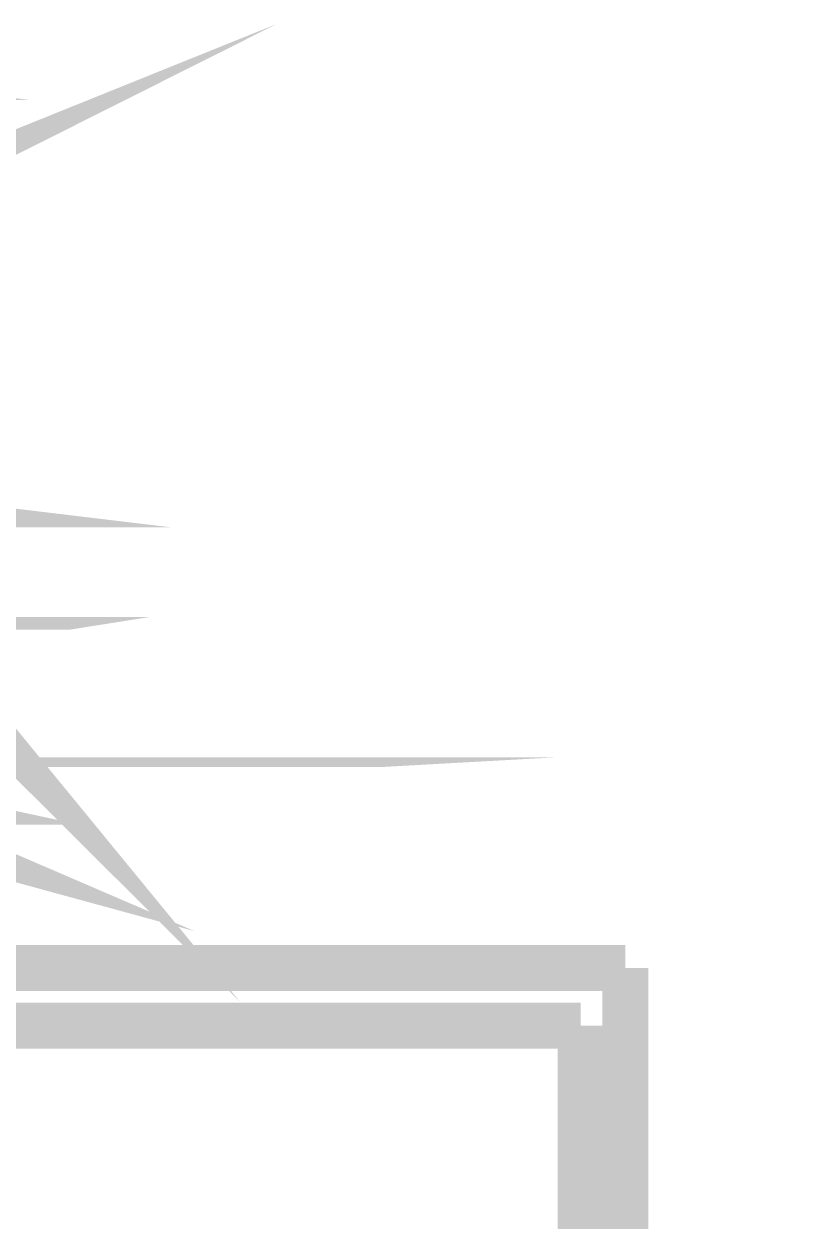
# Model space of a CAD drawing. Header units: inches. Extents: x -524 to 1067, y -71 to 1110.
# Drawn here: x 735.9 to 751.61, y 118.77 to 142.91 of the extents above; entities that cross this region are included whole.
import ezdxf

# ---------------------------------------------------------------- set-up
doc = ezdxf.new("R2010")
doc.units = ezdxf.units.IN
doc.header["$MEASUREMENT"] = 0
doc.layers.add('P', color=7, linetype='Continuous')

msp = doc.modelspace()

# ---------------------------------------------------------------- linework, layer by layer
at = {"layer": 'P'}
for points, const_width in [([(727.1638665657513, 136.6164998562803), (728.0653765240652, 137.0690797543812), (727.4230050557928, 136.8099412643396)], 1.160648448355721), ([(726.0032181173954, 142.1533039322414), (727.4230050557928, 141.9598625241821), (726.0032181173954, 141.9598625241821), (726.0032181173954, 142.1533039322414)], 1.160648448355721), ([(731.3465807852974, 133.141854186989), (732.5072292336529, 131.7257170864793), (731.5400221933567, 132.6892742888879)], 1.160648448355721), ([(726.0032181173954, 133.3352955950482), (723.430082406418, 133.3352955950482), (726.0032181173954, 133.141854186989)], 1.15699861046781), ([(730.6385122350425, 133.3352955950482), (729.2223751345332, 133.3352955950482), (730.8319536431018, 133.141854186989)], 1.15699861046781), ([(725.7477294652417, 127.5393530290454), (727.1638665657513, 127.3459116209861), (726.0032181173954, 127.5393530290454)], 1.15699861046781), ([(731.0910921331433, 130.3716272300644), (729.4815136245747, 130.1161385779106), (731.0910921331433, 130.1161385779106)], 1.15699861046781), ([(729.4815136245747, 130.3716272300644), (731.0910921331433, 130.3716272300644), (729.4815136245747, 130.1161385779106), (729.4815136245747, 130.3716272300644)], 1.15699861046781), ([(730.8319536431018, 127.5393530290454), (731.5400221933567, 127.3459116209861), (731.0910921331433, 127.5393530290454), (730.8319536431018, 127.5393530290454)], 1.15699861046781), ([(725.7477294652417, 127.5393530290454), (727.1638665657513, 127.3459116209861), (725.7477294652417, 127.5393530290454), (727.1638665657513, 127.3459116209861), (722.2694339580623, 127.3459116209861), (725.7477294652417, 127.5393530290454)], 1.15699861046781), ([(723.6855710585719, 127.5393530290454), (725.7477294652417, 127.5393530290454), (722.2694339580623, 127.3459116209861)], 1.15699861046781), ([(730.6385122350425, 127.5393530290454), (731.5400221933567, 127.3459116209861), (729.7406521146163, 127.3459116209861), (730.6385122350425, 127.5393530290454)], 1.160648448355721), ([(700.9616803684376, 123.8712659516948), (748.022690095163, 123.8712659516948)], 0.927058823529412), ([(748.022690095163, 49.70656006934181), (748.022690095163, 123.8712659516948)], 0.927058823529412), ([(701.8631903267515, 122.7106175033391), (747.121180136849, 122.7106175033391)], 0.927058823529412), ([(747.121180136849, 50.86355867980965), (747.121180136849, 122.7106175033391)], 0.927058823529412)]:
    msp.add_lwpolyline(points, dxfattribs=dict(at, const_width=const_width))

doc.saveas('drawing.dxf')
